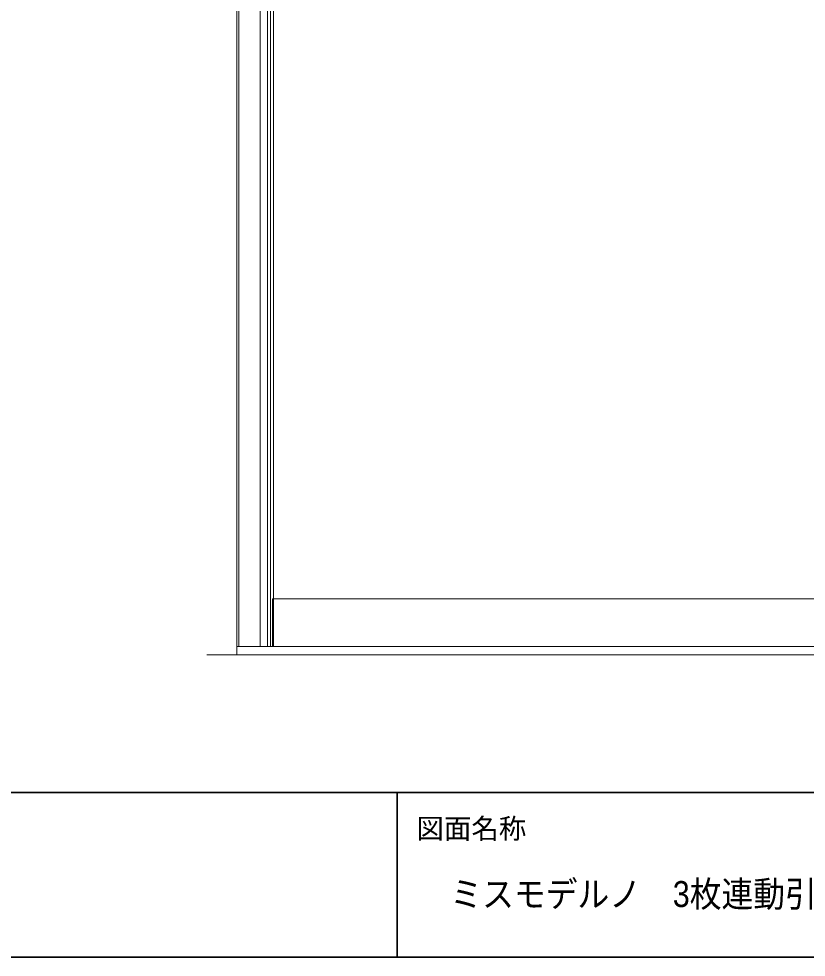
# Model space of a CAD drawing. Units: millimetres, scale not verified. Extents: x -4547 to 4547, y -2305 to 2305.
# Drawn here: x -3470 to -2394, y -2099 to -817 of the extents above; entities that cross this region are included whole.
import ezdxf
from ezdxf.enums import TextEntityAlignment as Align

# ---------------------------------------------------------------- set-up
doc = ezdxf.new("R2010")
doc.units = ezdxf.units.MM
doc.header["$LTSCALE"] = 20
doc.linetypes.add('USER1', pattern=[10.5, 8, -0.5, 0.5, -0.5, 0.5, -0.5])
doc.linetypes.add('USER2', pattern=[1.11, 0.71, -0.4])
doc.layers.add('0-0_1図面枠', color=7, linetype='Continuous', lineweight=20)
doc.layers.add('0-1_3一般', color=7, linetype='Continuous', lineweight=15)
doc.styles.add('ＭＳ Ｐゴシック', font='')
doc.styles.get('ＭＳ Ｐゴシック').set_extended_font_data('MS PGothic')

# ---------------------------------------------------------------- blocks, each defined once
blk = doc.blocks.new('グループ-2')
at = {"layer": '0-0_1図面枠', "lineweight": 35}
for p, q in [((-60000, -37050), (60000, -37050)), ((-32250, -37050), (-32250, -41550))]:
    blk.add_line(p, q, dxfattribs=at)
blk.add_lwpolyline([(-60000, 41550), (60000, 41550), (60000, -41550), (-60000, -41550)], close=True, dxfattribs=at)
blk = doc.blocks.new('図面枠')
at = {"layer": '0-0_1図面枠'}
blk.add_blockref('グループ-2', (0, 0), dxfattribs=at)
at = {"layer": '0-0_1図面枠', "style": 'ＭＳ Ｐゴシック'}
blk.add_text('図面名称', height=550.3, dxfattribs=at).set_placement((-31725.1, -38474.8), align=Align.BOTTOM_LEFT)
blk = doc.blocks.new('グループ-7')
at = {"layer": '0-1_3一般'}
for p, q in [((-35996.4, 12740), (-35996.4, -33060)), ((-35794.5, 12740), (-35794.5, -33060)), ((-35712.5, 12740), (-35712.5, -33060)), ((-35634.5, -9910), (-35634.5, -31760)), ((-36584.5, -33060), (-36584.5, -31760)), ((-35634.5, -31760), (-35634.5, -33060)), ((-35634.5, -31760), (-20674.5, -31760)), ((-20674.5, -33060), (-36584.5, -33060)), ((-36504.5, -33060), (-36584.5, -33060)), ((-36140.5, -33060), (-36504.5, -33060)), ((-35664.5, -33060), (-36140.5, -33060)), ((-35634.5, -33060), (-35664.5, -33060))]:
    blk.add_line(p, q, dxfattribs=at)
at = {"layer": '0-1_3一般', "linetype": 'USER2'}
for p, q in [((-35664.5, -33060), (-35664.5, -31760)), ((-35664.5, -31760), (-35634.5, -31760))]:
    blk.add_line(p, q, dxfattribs=at)
at = {"layer": '0-1_3一般', "linetype": 'USER1'}
blk.add_lwpolyline([(-36584.5, -33060), (-36634.5, -33060), (-36634.5, 12740), (-36584.5, 12740)], dxfattribs=at)
at = {"layer": '0-1_3一般'}
blk.add_lwpolyline([(-36584.5, -31760), (-36584.5, 12740), (-20644.5, 12740)], dxfattribs=at)
blk = doc.blocks.new('グループ-35')
at = {"layer": '0-1_3一般'}
for p, q in [((-36634.5, 13710), (-36634.5, -33290)), ((-37451.6, -33290), (12905.5, -33290))]:
    blk.add_line(p, q, dxfattribs=at)
blk = doc.blocks.new('グループ-40')
at = {"layer": '0-1_3一般'}
for name in ['グループ-35', 'グループ-7']:
    blk.add_blockref(name, (0, 0), dxfattribs=at)

msp = doc.modelspace()

# ---------------------------------------------------------------- block references
at = {"layer": '0-0_1図面枠', "xscale": 0.05, "yscale": 0.05}
msp.add_blockref('図面枠', (-1340.62, -21.39), dxfattribs=at)
at = {"layer": '0-1_3一般', "xscale": 0.05, "yscale": 0.05}
msp.add_blockref('グループ-40', (-1340.62, -21.39), dxfattribs=at)

# ---------------------------------------------------------------- texts
at = {"layer": '0-0_1図面枠', "style": 'ＭＳ Ｐゴシック', "width": 0.9}
msp.add_text('ミスモデルノ\u30003枚連動引き違い 2442\u3000左引き', height=35.38, dxfattribs=at).set_placement((-2880.54, -2040.88), align=Align.BOTTOM_LEFT)

doc.saveas('drawing.dxf')
